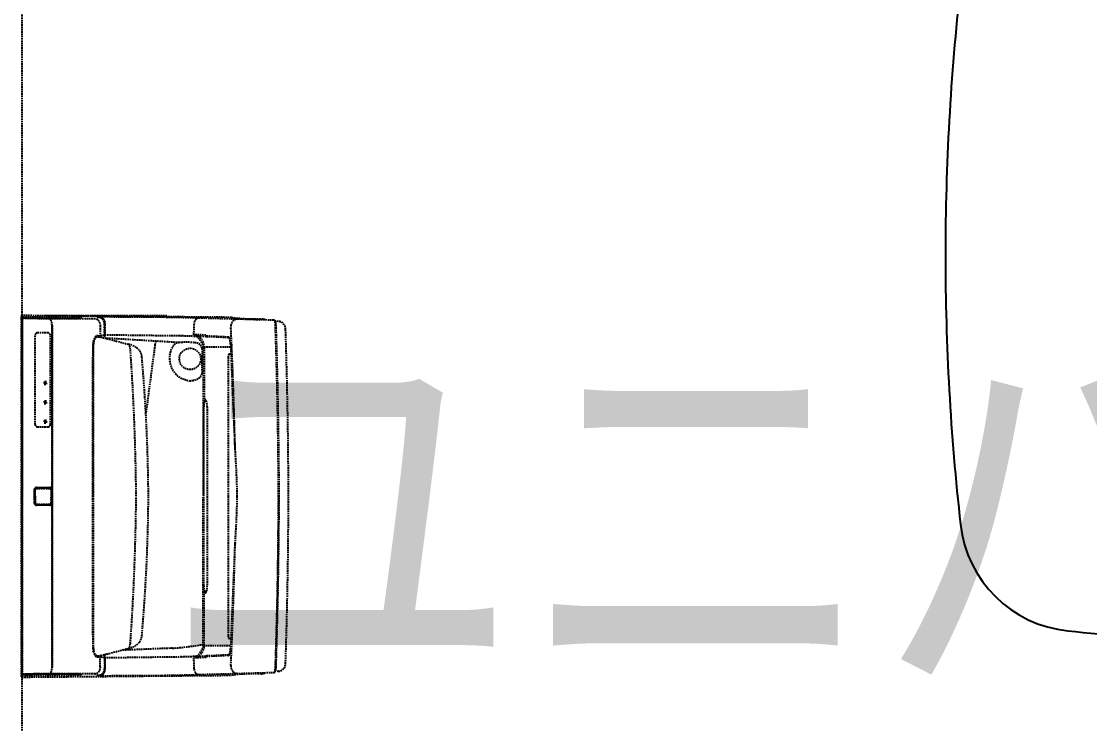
# Model space of a CAD drawing. Header units: millimetres. Extents: x 0 to 181737, y 0 to 59400.
# Drawn here: x 114964 to 115851, y 30469 to 31052 of the extents above; entities that cross this region are included whole.
import ezdxf
from ezdxf.enums import TextEntityAlignment as Align

# ---------------------------------------------------------------- set-up
doc = ezdxf.new("R2010")
doc.units = ezdxf.units.MM
doc.header["$LTSCALE"] = 0.2
doc.linetypes.add('HIDDEN', pattern=[9.525, 6.35, -3.175])
doc.layers.add('A_什器', color=9, linetype='HIDDEN')
doc.layers.add('A_室名', color=8, linetype='Continuous')
doc.styles.get("Standard").update_dxf_attribs({"font": 'simplex.shx', "width": 0.8, "bigfont": 'extfont2.shx'})

msp = doc.modelspace()

# ---------------------------------------------------------------- linework, layer by layer
at = {"layer": 'A_什器'}
for points in [[(114964.8, 31655), (114964.8, 29405), (117014.8, 29405), (117014.8, 31655)], [(114964.32, 30806.08), (114964.33, 30806.18), (114964.36, 30806.28), (114964.4, 30806.34), (114964.44, 30806.4), (114964.49, 30806.46), (114964.56, 30806.51), (114964.64, 30806.54), (114964.72, 30806.57), (114964.82, 30806.58)], [(114964.32, 30804.47), (114964.33, 30804.58), (114964.37, 30804.69), (114964.43, 30804.78), (114964.51, 30804.86), (114964.61, 30804.92), (114964.71, 30804.96), (114964.83, 30804.97)], [(114964.42, 30806.38), (114964.37, 30806.3), (114964.33, 30806.19)], [(115014.57, 30805.72), (115011.56, 30804.98), (114964.96, 30805.22)], [(115025.5, 30804.74), (114964.97, 30804.97)], [(114984.83, 30807.49), (115085.34, 30807.49)], [(114964.32, 30798.8), (114964.33, 30798.83), (114964.37, 30798.87), (114964.44, 30798.9), (114964.52, 30798.93), (114964.62, 30798.95), (114964.73, 30798.96), (114964.84, 30798.96), (114964.96, 30798.95)], [(114989.82, 30657.5), (114989.77, 30799.34), (114989.82, 30657.49)], [(115033.29, 30793.44), (115033.3, 30799.92)], [(114975.78, 30717.09), (114975.78, 30791.15)], [(114988.37, 30717.09), (114988.37, 30791.15)], [(115027.73, 30790.77), (115029.49, 30790.6)], [(115028.15, 30789.89), (115033.53, 30788.83), (115052.92, 30783.72)], [(115097.67, 30790.53), (115033.17, 30791.33), (115029.77, 30790.62)], [(115095.46, 30785.05), (115035.01, 30788.67)], [(115023.79, 30530.89), (115023.68, 30657.49), (115023.79, 30784.09)], [(115024.19, 30530.93), (115024.19, 30784.05), (115023.79, 30784.15)], [(115115.32, 30781.26), (115115.3, 30657.52)], [(115116.16, 30781.29), (115116.16, 30735.38)], [(115136.04, 30772.91), (115136.04, 30657.49), (115136.04, 30542.07)], [(115138.33, 30775.49), (115136.67, 30775.49)], [(115115.73, 30583.27), (115115.73, 30731.71)], [(115118.56, 30731.72), (115118.57, 30657.49), (115118.56, 30583.26)], [(114975.02, 30662.99), (114975.17, 30662.99)], [(114975.17, 30651.99), (114975.17, 30662.99)], [(114975.32, 30662.99), (114975.87, 30662.99)], [(114975.43, 30651.99), (114975.43, 30662.99)], [(114976.83, 30664.49), (114976.83, 30663.95)], [(114989.52, 30662.99), (114988.98, 30662.99)], [(114989.41, 30651.99), (114989.41, 30662.99)], [(114989.82, 30662.99), (114989.67, 30662.99)], [(114989.67, 30651.99), (114989.67, 30662.99)], [(114975.87, 30651.99), (114975.87, 30657.49)], [(114989.82, 30657.49), (114989.77, 30515.65), (114989.82, 30657.49)], [(115115.32, 30533.73), (115115.3, 30657.47)], [(114975.02, 30651.99), (114975.17, 30651.99)], [(114975.32, 30651.99), (114975.87, 30651.99)], [(114976.83, 30650.49), (114988.02, 30650.49)], [(114989.52, 30651.99), (114988.98, 30651.99)], [(114989.82, 30651.99), (114989.67, 30651.99)], [(115116.16, 30533.69), (115116.16, 30579.6)], [(115138.33, 30539.49), (115136.67, 30539.49)], [(115024.19, 30532.73), (115023.79, 30532.52)], [(115028.15, 30525.1), (115033.53, 30526.15), (115052.92, 30531.26)], [(115027.73, 30524.22), (115029.49, 30524.38)], [(115029.77, 30524.37), (115033.17, 30523.65), (115097.67, 30524.46)], [(115014.57, 30509.26), (115011.56, 30510), (114964.96, 30509.76)], [(115025.5, 30510.24), (114964.97, 30510.02)], [(114968.32, 30509.34), (114969.82, 30509.35)], [(114971.82, 30509.37), (114973.32, 30509.38)]]:
    msp.add_lwpolyline(points, dxfattribs=at)
at = {"layer": 'A_什器', "linetype": 'Continuous'}
msp.add_lwpolyline([(116347.32, 31179.49), (116036.39, 31179.49, 0.025468), (115833.03, 31169.13, 0.352907), (115743.83, 31080.81, 0.027977), (115731.32, 30857.49, 0.027981), (115743.83, 30634.17, 0.352911), (115833.03, 30545.86, 0.025463), (116036.39, 30535.49), (116347.32, 30535.49)], format="xyb", dxfattribs=at)
at = {"layer": 'A_什器'}
for points in [[(114964.83, 30507.5, -0.407519), (114964.32, 30508), (114964.32, 30806.99), (114964.33, 30807.1), (114964.37, 30807.21), (114964.43, 30807.3), (114964.51, 30807.38), (114964.61, 30807.44), (114964.71, 30807.48), (114964.83, 30807.49), (114964.83, 30804.97), (114964.83, 30804.96), (114964.84, 30804.91), (114964.85, 30804.82), (114964.86, 30804.67), (114964.87, 30804.43), (114964.89, 30804.11), (114964.9, 30803.72), (114964.91, 30803.28), (114964.93, 30802.75), (114964.94, 30802.13), (114964.94, 30801.38), (114964.95, 30799.72), (114964.96, 30657.49), (114964.97, 30510.02), (114964.83, 30507.5), (115138.83, 30509.02, -0.04042), (115163.37, 30510.23, 0.099338), (115167, 30511.15)], [(114964.83, 30807.49, 0.407519), (114964.32, 30806.99)], [(114964.97, 30804.97, 0.465545), (114964.32, 30804.47)], [(115014.63, 30805.71), (114964.9, 30806.19, 0.429524), (114964.33, 30805.75)], [(115167, 30803.84, 0.099338), (115163.37, 30804.75, -0.04042), (115138.83, 30805.97), (114964.83, 30807.49), (114964.97, 30804.97), (114964.96, 30657.49)], [(115025.15, 30804.81, -0.435937), (115029.85, 30798.94), (115029.85, 30790.97, 0.341056), (115030.85, 30789.38)], [(115033.95, 30792.88), (115033.93, 30800.09, 0.197759), (115032.48, 30804.8, 0.190139), (115027.85, 30806.3), (115027.09, 30806.02, -0.15466), (115031.39, 30804.91)], [(115173.85, 30803.64, 0.000328), (115089.64, 30805.99), (115029.71, 30806.37), (115027.78, 30806.29)], [(115033.3, 30799.92, 0.237075), (115031.36, 30804.93)], [(115112.96, 30805.35, 0.472439), (115107.68, 30800.9)], [(115143.55, 30657.41, 0.011715), (115141.58, 30700.49, 0.006669), (115138.23, 30797.97, -0.453803), (115144.13, 30804.48)], [(115137.19, 30788.35, 0.219669), (115136.39, 30789.2), (115117.78, 30789.99), (115108.4, 30790.08, -0.214911), (115107.6, 30791.56), (115107.65, 30800.57)], [(115183.63, 30796.2, 0.400472), (115177.54, 30802.63), (115175, 30802.88)], [(115175.19, 30515.48, 0.007892), (115177.77, 30657.49, 0.007892), (115175.19, 30799.51)], [(115178.27, 30657.49, 0.007574), (115175.75, 30799.12)], [(115186.05, 30657.49, 0.007801), (115183.63, 30796.2)], [(114977.6, 30793.07, 0.419858), (114975.78, 30791.19)], [(114988.37, 30791.19, 0.419858), (114986.55, 30793.07), (114977.6, 30793.08)], [(115029.44, 30790.6, 0.085161), (115030.09, 30790.68)], [(115033.16, 30790.72), (115033.2, 30792.56, -0.056848), (115033.29, 30793.44), (115033.94, 30792.88, -0.216276), (115033.17, 30791.33)], [(115033.16, 30790.83, 0.364856), (115035.01, 30788.44)], [(115108.4, 30790.08, 0.024327), (115096.81, 30790.55)], [(115138.01, 30783.82, 0.054423), (115137.13, 30788.55, 0.207537), (115136.34, 30789.55), (115117.42, 30790.51), (115117.46, 30791.26), (115107.6, 30791.71)], [(115109.29, 30791.57, 0.220988), (115109.96, 30790.05)], [(115115.32, 30781.21, 0.181867), (115109.94, 30790.07)], [(115116.16, 30781.22, 0.232639), (115111.88, 30790.05, -0.221808), (115111.19, 30791.58)], [(115117.42, 30790.51, 0.293889), (115117.78, 30789.99)], [(115053.12, 30531.32, 0.155517), (115062.39, 30536.47, 0.139847), (115064.35, 30541.72, 0.01997), (115069.79, 30657.49, 0.01997), (115064.35, 30773.26, 0.139847), (115062.39, 30778.51, 0.155517), (115053.12, 30783.66)], [(115059.61, 30657.64, 0.015425), (115054.8, 30779.52)], [(115076.07, 30786.21, 0.120973), (115075.19, 30783.03), (115067.66, 30726.69)], [(115090.69, 30782.87, 0.171111), (115087.18, 30771.71, 0.382849), (115104.26, 30753.42, 0.110279), (115111.64, 30755.44, 0.278412), (115114.48, 30761.83), (115114.55, 30779.94, 0.364342), (115107.81, 30784.94, 0.055026), (115095.46, 30785.05, 0.212396), (115090.69, 30782.87)], [(115138.12, 30781.14, 0.019597), (115115.32, 30781.21, 0.328758), (115114.53, 30780.17)], [(115138.02, 30783.91, 0.002504), (115141.67, 30695.8)], [(114975.78, 30717.09, 0.419858), (114977.6, 30715.2)], [(114977.6, 30715.19), (114986.55, 30715.2, 0.419858), (114988.37, 30717.09)], [(114976.83, 30664.79, 0.414403), (114975.02, 30662.99), (114975.02, 30651.99, 0.414403), (114976.83, 30650.19)], [(114976.83, 30664.64, 0.417088), (114975.17, 30662.97)], [(114988.02, 30664.49), (114976.83, 30664.49, 0.414441), (114975.32, 30662.99), (114975.32, 30651.99, 0.414441), (114976.83, 30650.49), (114976.83, 30651.03)], [(114989.41, 30662.98, 0.41492), (114988.02, 30664.38), (114976.83, 30664.38, 0.41492), (114975.43, 30662.98)], [(114975.87, 30657.49), (114975.87, 30662.99, -0.429038), (114976.88, 30663.95), (114987.97, 30663.95, -0.429038), (114988.98, 30662.99), (114988.98, 30657.49)], [(114988.02, 30650.19), (114976.83, 30650.19), (114976.83, 30650.34), (114988.02, 30650.34), (114988.02, 30650.19, 0.414403), (114989.82, 30651.99), (114989.82, 30662.99, 0.414403), (114988.02, 30664.79), (114988.02, 30664.64), (114976.83, 30664.64), (114976.83, 30664.79), (114988.02, 30664.79)], [(114989.67, 30662.97, 0.417088), (114988.02, 30664.64)], [(114988.02, 30651.03), (114988.02, 30650.49, 0.414441), (114989.52, 30651.99), (114989.52, 30662.99, 0.414441), (114988.02, 30664.49), (114988.02, 30663.95)], [(114975.87, 30657.49), (114975.87, 30651.99, 0.429038), (114976.88, 30651.03), (114987.97, 30651.03, 0.429038), (114988.98, 30651.99), (114988.98, 30657.49)], [(115054.8, 30535.47, 0.015425), (115059.61, 30657.34)], [(115143.55, 30657.57, -0.011715), (115141.58, 30614.49, -0.006669), (115138.23, 30517.02, 0.453803), (115144.13, 30510.5)], [(115175.75, 30515.87, 0.007574), (115178.27, 30657.49)], [(115183.63, 30518.79, 0.007801), (115186.05, 30657.49)], [(114975.17, 30652.01, 0.417088), (114976.83, 30650.34)], [(114975.43, 30651.99, 0.41492), (114976.83, 30650.6), (114988.02, 30650.6, 0.41492), (114989.41, 30651.99)], [(114988.02, 30650.34, 0.417088), (114989.67, 30652.01)], [(115141.67, 30619.19, 0.002504), (115138.02, 30531.07)], [(115109.94, 30524.92, 0.181867), (115115.32, 30533.78, -0.26029), (115114.65, 30534.42, -0.021632), (115089.6, 30531.47), (115048.33, 30529.81)], [(115138.01, 30531.16, -0.054423), (115137.13, 30526.44, -0.207537), (115136.34, 30525.44), (115117.42, 30524.48), (115117.46, 30523.72), (115107.6, 30523.27)], [(115116.16, 30533.76, -0.232639), (115111.88, 30524.93, 0.221808), (115111.19, 30523.4)], [(115115.32, 30533.78, 0.019597), (115138.12, 30533.85)], [(115025.15, 30510.17, 0.435937), (115029.85, 30516.05), (115029.85, 30524.01, -0.341056), (115030.85, 30525.6)], [(115031.39, 30510.08, -0.15466), (115027.09, 30508.96), (115027.85, 30508.69, 0.190139), (115032.48, 30510.19, 0.197759), (115033.93, 30514.9), (115033.95, 30522.11)], [(115030.09, 30524.3, 0.085161), (115029.44, 30524.38)], [(115035.01, 30526.54, 0.364856), (115033.16, 30524.16)], [(115033.16, 30524.27), (115033.2, 30522.42, 0.056848), (115033.29, 30521.55)], [(115033.17, 30523.65, -0.216276), (115033.94, 30522.1), (115033.29, 30521.55), (115033.3, 30515.07)], [(115096.81, 30524.44, 0.024327), (115108.4, 30524.9)], [(115107.65, 30514.42), (115107.6, 30523.43, -0.214911), (115108.4, 30524.9), (115117.78, 30524.99, 0.293889), (115117.42, 30524.48)], [(115109.96, 30524.94, 0.220988), (115109.29, 30523.41)], [(115137.19, 30526.63, -0.219669), (115136.39, 30525.79), (115117.78, 30524.99)], [(115031.36, 30510.05, 0.237075), (115033.3, 30515.06)], [(115107.68, 30514.08, 0.472439), (115112.96, 30509.63)], [(115183.63, 30518.79, -0.400472), (115177.54, 30512.35), (115175, 30512.1)], [(114964.32, 30510.52, 0.465545), (114964.97, 30510.02)], [(114964.33, 30509.23, 0.429524), (114964.9, 30508.8), (115014.63, 30509.27)], [(114968.32, 30509.34, 0.470778), (114968.62, 30508.97)], [(114968.63, 30508.97), (114969.52, 30508.97, 0.470778), (114969.82, 30509.34)], [(114971.82, 30509.37, 0.470778), (114972.12, 30509)], [(114972.13, 30509), (114973.02, 30509, 0.470778), (114973.32, 30509.37)], [(115027.78, 30508.7), (115029.71, 30508.61), (115089.64, 30509, 0.000328), (115173.85, 30511.34)]]:
    msp.add_lwpolyline(points, format="xyb", dxfattribs=at)
for points in [[(114985.32, 30750.49), (114985.32, 30752.49), (114983.32, 30752.49), (114983.32, 30750.49)], [(114985.32, 30734.49), (114985.32, 30736.49), (114983.32, 30736.49), (114983.32, 30734.49)], [(114985.32, 30718.49), (114985.32, 30720.49), (114983.32, 30720.49), (114983.32, 30718.49)]]:
    msp.add_lwpolyline(points, close=True, dxfattribs=at)
msp.add_circle((115104.32, 30771.49), 8.88, dxfattribs=at)
for centre, major_axis, ratio, start_param, end_param in [((114987.51, 30799.29), (0.02, 5.59), 0.403895, 4.677158, 6.283185), ((115173.85, 30799.09), (0.01, 4.55), 0.418214, 4.718364, 6.283185), ((115173.85, 30799.09), (-0.01, -4.55), 0.295457, 1.663339, 3.141592), ((115027.6, 30784.08), (0.01, 6.69), 0.56943, 6.166271, 7.853964), ((115028.07, 30783.97), (0.01, 5.91), 0.656416, 6.053126, 7.880581), ((115052.6, 30778.96), (-0.03, -4.81), 0.461265, 1.661214, 3.034645), ((115136.66, 30772.91), (0.01, 2.58), 0.239531, 0, 1.613171), ((115117.14, 30731.71), (0, 5.78), 0.244811, 4.712571, 7.860047), ((115117.14, 30583.28), (0, -5.78), 0.244811, 4.706324, 7.8538), ((115136.66, 30542.07), (0.01, -2.58), 0.239531, 4.670014, 6.283185), ((115027.6, 30530.9), (0.01, -6.69), 0.56943, 4.712407, 6.381262), ((115028.07, 30531.01), (0.01, -5.91), 0.656416, 4.68579, 6.513244), ((115052.6, 30536.03), (-0.03, 4.81), 0.461265, 3.24854, 4.621971), ((114987.51, 30515.69), (0.02, -5.59), 0.403895, 0, 1.606027), ((115173.85, 30515.9), (0.01, -4.55), 0.418214, 0, 1.564821), ((115173.85, 30515.9), (-0.01, 4.55), 0.295457, 3.141592, 4.619847)]:
    msp.add_ellipse(centre, major_axis=major_axis, ratio=ratio, start_param=start_param, end_param=end_param, dxfattribs=at)

# ---------------------------------------------------------------- texts
at = {"layer": 'A_室名', "width": 0.9}
msp.add_text('ユニバーサル', height=300, dxfattribs=at).set_placement((115081.39, 30783.23), align=Align.TOP_LEFT)

doc.saveas('drawing.dxf')
